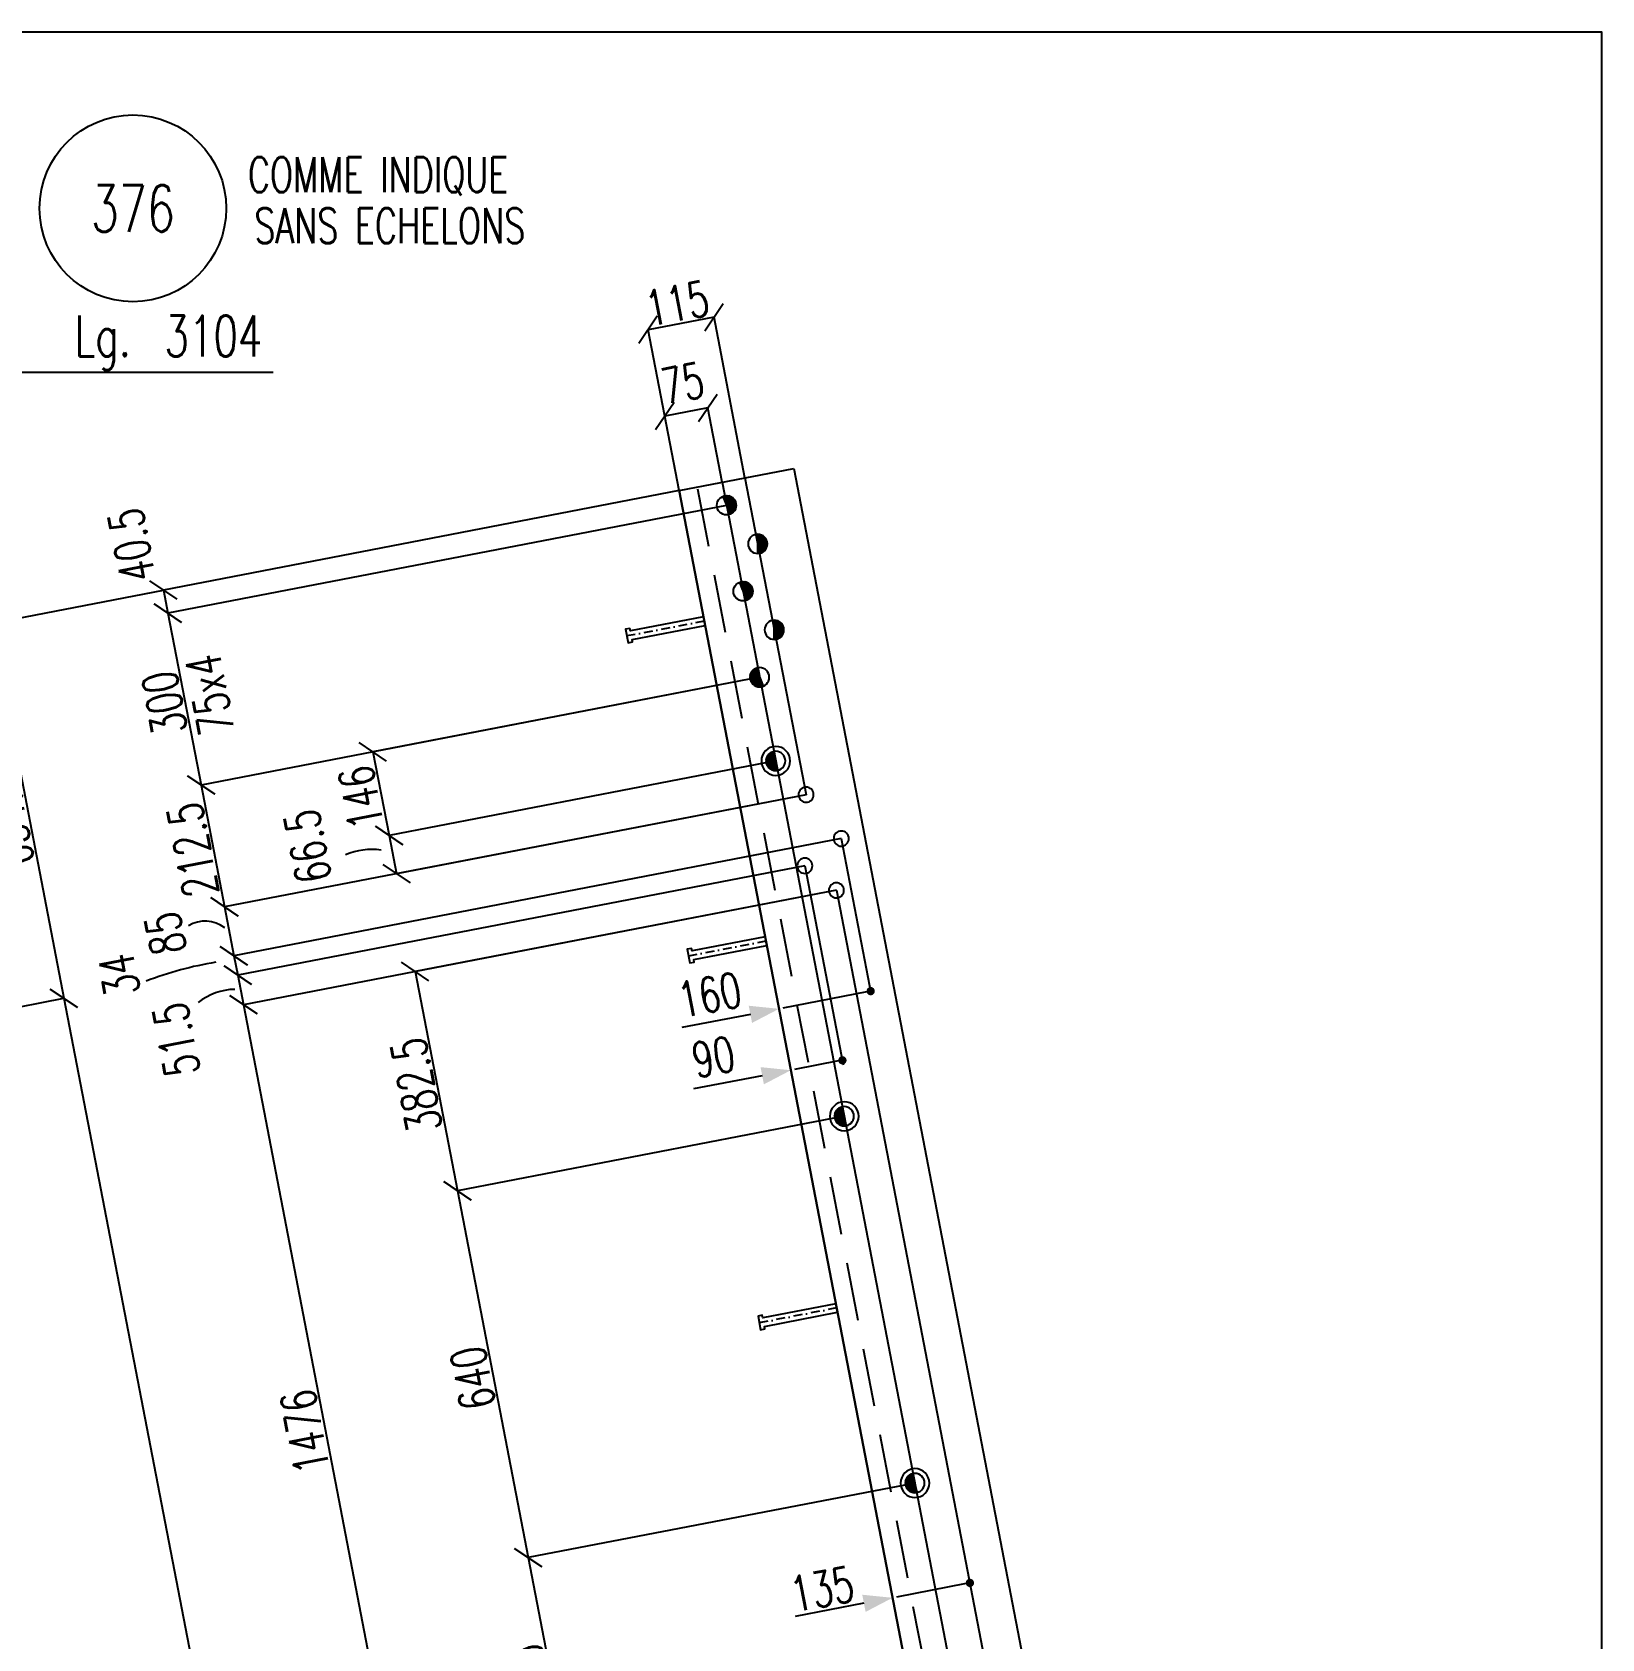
# Model space of a CAD drawing. Extents: x 512494 to 528714, y -34108 to -22628.
# Drawn here: x 526024 to 528714, y -25381 to -22628 of the extents above; entities that cross this region are included whole.
import ezdxf
from ezdxf.enums import TextEntityAlignment as Align

# ---------------------------------------------------------------- set-up
doc = ezdxf.new("R2010")
doc.units = 0
doc.header["$LTSCALE"] = 200
doc.header["$MEASUREMENT"] = 0
doc.linetypes.add('DASHDOT', pattern=[1, 0.5, -0.25, 0, -0.25])
doc.linetypes.add('DASHED', pattern=[0.75, 0.5, -0.25])
doc.layers.get('0').update_dxf_attribs({"linetype": 'CONTINUOUS'})
for name, color, linetype in [('ASSI', 6, 'CONTINUOUS'), ('BOLLINI_1', 7, 'CONTINUOUS'), ('Echelon', 1, 'CONTINUOUS'), ('FORI', 2, 'CONTINUOUS'), ('LINEA_ANG', 2, 'CONTINUOUS'), ('LS', 7, 'CONTINUOUS'), ('MZ', 6, 'DASHDOT'), ('QT_MAL', 7, 'CONTINUOUS'), ('QT_MPR', 7, 'CONTINUOUS'), ('QT_MSP', 7, 'CONTINUOUS'), ('TESTI_A_P', 7, 'CONTINUOUS'), ('TRAT-Y', 7, 'DASHED')]:
    doc.layers.add(name, color=color, linetype=linetype)
doc.styles.add('QUOTE', font='ROMANS8.SHX', dxfattribs={"width": 0.7})
doc.styles.add('RQL', font='ROMANS8.SHX', dxfattribs={"width": 0.7})
doc.styles.add('RS', font='ROMANS8.shx', dxfattribs={"width": 0.7})
doc.styles.get("Standard").update_dxf_attribs({"font": 'ROMANS8.SHX', "width": 0.7})
doc.dimstyles.new('FRECCE1', dxfattribs={"dimtxt": 60, "dimasz": 6.66, "dimexe": 0, "dimexo": 0, "dimgap": 1, "dimtad": 1, "dimzin": 0, "dimdsep": 46, "dimtxsty": 'RS', "dimblk1": 'QUOTP', "dimblk2": 'QUOTF', "dimsah": 1, "dimcen": 0, "dimclrd": 2, "dimclre": 2, "dimclrt": 7, "dimadec": 0, "dimazin": 0, "dimtfac": 1, "dimtix": 1, "dimtmove": 2, "dimatfit": 3, "dimldrblk": 'QUOTP', "dimfxl": 1, "dimtolj": 1, "dimtzin": 0, "dimarcsym": 0})
doc.dimstyles.new('TRATTO', dxfattribs={"dimscale": 0, "dimtxt": 60, "dimasz": 40, "dimexe": 0, "dimexo": 0, "dimgap": 5, "dimtad": 1, "dimrnd": 0.5, "dimdsep": 46, "dimtxsty": 'RS', "dimblk1": 'OBLIQUE', "dimblk2": 'OBLIQUE', "dimsah": 1, "dimcen": 0.09, "dimclrd": 2, "dimclre": 2, "dimclrt": 7, "dimadec": 0, "dimazin": 0, "dimtfac": 1, "dimtix": 1, "dimtmove": 2, "dimatfit": 3, "dimfxl": 1, "dimtolj": 1, "dimtzin": 0, "dimarcsym": 0})

# ---------------------------------------------------------------- blocks, each defined once
blk = doc.blocks.new('20')
at = {"color": 0}
for p, q in [((0, 0.98), (0.02, 1)), ((0, 0.94), (0.06, 1)), ((1, -0.01), (0, 0.99)), ((0, 0.89), (0.1, 0.99)), ((0, 0.85), (0.14, 0.99)), ((0, 0.8), (0.18, 0.98)), ((0, 0.76), (0.22, 0.98)), ((0, 0.71), (0.25, 0.97)), ((0, 0.67), (0.29, 0.96)), ((1, -0.05), (0, 0.95)), ((0, 0.62), (0.32, 0.95)), ((0, 0.58), (0.36, 0.93)), ((0, 0.53), (0.39, 0.92)), ((0, 0.49), (0.42, 0.91)), ((1, -0.09), (0, 0.9)), ((0, 0.44), (0.45, 0.89)), ((0, 0.4), (0.48, 0.88)), ((0.99, -0.13), (0, 0.86)), ((0, 0.35), (0.51, 0.86)), ((0, 0.31), (0.54, 0.84)), ((0, 0.26), (0.56, 0.83)), ((0.99, -0.17), (0, 0.81)), ((0, 0.22), (0.59, 0.81)), ((0, 0.17), (0.61, 0.79)), ((0.98, -0.21), (0, 0.77)), ((0, 0.13), (0.64, 0.77)), ((0, 0.08), (0.66, 0.75)), ((0, 0.04), (0.69, 0.73)), ((0.97, -0.25), (0, 0.72)), ((0, -0.01), (0.71, 0.7)), ((0.96, -0.28), (0, 0.68)), ((0, -0.05), (0.73, 0.68)), ((0, -0.1), (0.75, 0.66)), ((0.95, -0.32), (0, 0.63)), ((0, -0.14), (0.77, 0.63)), ((0, -0.19), (0.79, 0.61)), ((0.94, -0.35), (0, 0.59)), ((0, -0.23), (0.81, 0.58)), ((0, -0.28), (0.83, 0.56)), ((0.92, -0.38), (0, 0.54)), ((0, -0.32), (0.85, 0.53)), ((0.91, -0.41), (0, 0.5)), ((0, -0.36), (0.87, 0.5)), ((0, -0.41), (0.88, 0.47)), ((0.9, -0.44), (0, 0.45)), ((0, -0.45), (0.9, 0.44)), ((0.88, -0.47), (0, 0.41)), ((0, -0.5), (0.91, 0.41)), ((0, -0.54), (0.92, 0.38)), ((0.87, -0.5), (0, 0.36)), ((0, -0.59), (0.94, 0.35)), ((0.85, -0.53), (0, 0.32)), ((0, -0.63), (0.95, 0.31)), ((0, -0.68), (0.96, 0.28)), ((0.83, -0.56), (0, 0.27)), ((0, -0.72), (0.97, 0.25)), ((0.81, -0.58), (0, 0.23)), ((0, -0.77), (0.98, 0.21)), ((0.79, -0.61), (0, 0.18)), ((0, -0.81), (0.99, 0.17)), ((0.77, -0.63), (0, 0.14)), ((0, -0.86), (0.99, 0.13)), ((0.75, -0.66), (0, 0.09)), ((0, -0.9), (1, 0.09)), ((0.73, -0.68), (0, 0.05)), ((0, -0.95), (1, 0.05)), ((0.71, -0.7), (0, 0.01)), ((0, -0.99), (1, 0.01)), ((1, 0.04), (0.04, 1)), ((1, 0.09), (0.09, 1)), ((0.99, 0.14), (0.14, 0.99)), ((0.98, 0.19), (0.19, 0.98)), ((0.97, 0.25), (0.25, 0.97)), ((0.95, 0.31), (0.31, 0.95)), ((0.92, 0.38), (0.38, 0.92)), ((0.88, 0.47), (0.47, 0.88)), ((0.81, 0.59), (0.59, 0.81)), ((0.69, -0.73), (0, -0.04)), ((0.66, -0.75), (0, -0.08)), ((0.64, -0.77), (0, -0.13)), ((0.61, -0.79), (0, -0.17)), ((0.59, -0.81), (0, -0.22)), ((0.56, -0.83), (0, -0.26)), ((0.54, -0.84), (0, -0.31)), ((0.51, -0.86), (0, -0.35)), ((0.48, -0.88), (0, -0.4)), ((0.45, -0.89), (0, -0.44)), ((0.42, -0.91), (0, -0.49)), ((0.39, -0.92), (0, -0.53)), ((0.36, -0.93), (0, -0.58)), ((0.32, -0.95), (0, -0.62)), ((0.29, -0.96), (0, -0.67)), ((0.25, -0.97), (0, -0.71)), ((0.22, -0.98), (0, -0.76)), ((0.18, -0.98), (0, -0.8)), ((0.14, -0.99), (0, -0.85)), ((0.1, -0.99), (0, -0.89)), ((0.04, -1), (1, -0.04)), ((0.09, -1), (1, -0.09)), ((0.14, -0.99), (0.99, -0.14)), ((0.19, -0.98), (0.98, -0.19)), ((0.25, -0.97), (0.97, -0.25)), ((0.31, -0.95), (0.95, -0.31)), ((0.38, -0.92), (0.92, -0.38)), ((0.47, -0.88), (0.88, -0.47)), ((0.59, -0.81), (0.81, -0.59))]:
    blk.add_line(p, q, dxfattribs=at)
blk.add_line((0, 1), (0, -1))
blk.add_circle((0, 0), 1)
blk = doc.blocks.new('16')
blk.add_circle((0, 0), 1)
blk = doc.blocks.new('P20')
at = {"color": 0}
for p, q in [((0, 0.98), (0.02, 1)), ((0, 0.94), (0.06, 1)), ((1, -0.01), (0, 0.99)), ((0, 0.89), (0.1, 0.99)), ((0, 0.85), (0.14, 0.99)), ((0, 0.8), (0.18, 0.98)), ((0, 0.76), (0.22, 0.98)), ((0, 0.71), (0.25, 0.97)), ((0, 0.67), (0.29, 0.96)), ((1, -0.05), (0, 0.95)), ((0, 0.62), (0.32, 0.95)), ((0, 0.58), (0.36, 0.93)), ((0, 0.53), (0.39, 0.92)), ((0, 0.49), (0.42, 0.91)), ((1, -0.09), (0, 0.9)), ((0, 0.44), (0.45, 0.89)), ((0, 0.4), (0.48, 0.88)), ((0.99, -0.13), (0, 0.86)), ((0, 0.35), (0.51, 0.86)), ((0, 0.31), (0.54, 0.84)), ((0, 0.26), (0.56, 0.83)), ((0.99, -0.17), (0, 0.81)), ((0, 0.22), (0.59, 0.81)), ((0, 0.17), (0.61, 0.79)), ((0.98, -0.21), (0, 0.77)), ((0, 0.13), (0.64, 0.77)), ((0, 0.08), (0.66, 0.75)), ((0, 0.04), (0.69, 0.73)), ((0.97, -0.25), (0, 0.72)), ((0, -0.01), (0.71, 0.7)), ((0.96, -0.28), (0, 0.68)), ((0, -0.05), (0.73, 0.68)), ((0, -0.1), (0.75, 0.66)), ((0.95, -0.32), (0, 0.63)), ((0, -0.14), (0.77, 0.63)), ((0, -0.19), (0.79, 0.61)), ((0.94, -0.35), (0, 0.59)), ((0, -0.23), (0.81, 0.58)), ((0, -0.28), (0.83, 0.56)), ((0.92, -0.38), (0, 0.54)), ((0, -0.32), (0.85, 0.53)), ((0.91, -0.41), (0, 0.5)), ((0, -0.36), (0.87, 0.5)), ((0, -0.41), (0.88, 0.47)), ((0.9, -0.44), (0, 0.45)), ((0, -0.45), (0.9, 0.44)), ((0.88, -0.47), (0, 0.41)), ((0, -0.5), (0.91, 0.41)), ((0, -0.54), (0.92, 0.38)), ((0.87, -0.5), (0, 0.36)), ((0, -0.59), (0.94, 0.35)), ((0.85, -0.53), (0, 0.32)), ((0, -0.63), (0.95, 0.31)), ((0, -0.68), (0.96, 0.28)), ((0.83, -0.56), (0, 0.27)), ((0, -0.72), (0.97, 0.25)), ((0.81, -0.58), (0, 0.23)), ((0, -0.77), (0.98, 0.21)), ((0.79, -0.61), (0, 0.18)), ((0, -0.81), (0.99, 0.17)), ((0.77, -0.63), (0, 0.14)), ((0, -0.86), (0.99, 0.13)), ((0.75, -0.66), (0, 0.09)), ((0, -0.9), (1, 0.09)), ((0.73, -0.68), (0, 0.05)), ((0, -0.95), (1, 0.05)), ((0.71, -0.7), (0, 0.01)), ((0, -0.99), (1, 0.01)), ((1, 0.04), (0.04, 1)), ((1, 0.09), (0.09, 1)), ((0.99, 0.14), (0.14, 0.99)), ((0.98, 0.19), (0.19, 0.98)), ((0.97, 0.25), (0.25, 0.97)), ((0.95, 0.31), (0.31, 0.95)), ((0.92, 0.38), (0.38, 0.92)), ((0.88, 0.47), (0.47, 0.88)), ((0.81, 0.59), (0.59, 0.81)), ((0.69, -0.73), (0, -0.04)), ((0.66, -0.75), (0, -0.08)), ((0.64, -0.77), (0, -0.13)), ((0.61, -0.79), (0, -0.17)), ((0.59, -0.81), (0, -0.22)), ((0.56, -0.83), (0, -0.26)), ((0.54, -0.84), (0, -0.31)), ((0.51, -0.86), (0, -0.35)), ((0.48, -0.88), (0, -0.4)), ((0.45, -0.89), (0, -0.44)), ((0.42, -0.91), (0, -0.49)), ((0.39, -0.92), (0, -0.53)), ((0.36, -0.93), (0, -0.58)), ((0.32, -0.95), (0, -0.62)), ((0.29, -0.96), (0, -0.67)), ((0.25, -0.97), (0, -0.71)), ((0.22, -0.98), (0, -0.76)), ((0.18, -0.98), (0, -0.8)), ((0.14, -0.99), (0, -0.85)), ((0.1, -0.99), (0, -0.89)), ((0.04, -1), (1, -0.04)), ((0.09, -1), (1, -0.09)), ((0.14, -0.99), (0.99, -0.14)), ((0.19, -0.98), (0.98, -0.19)), ((0.25, -0.97), (0.97, -0.25)), ((0.31, -0.95), (0.95, -0.31)), ((0.38, -0.92), (0.92, -0.38)), ((0.47, -0.88), (0.88, -0.47)), ((0.59, -0.81), (0.81, -0.59))]:
    blk.add_line(p, q, dxfattribs=at)
for radius in [1.5, 1]:
    blk.add_circle((0, 0), radius)
blk = doc.blocks.new('ASSE98')
blk.add_line((0, 0), (1, 0))
at = {"color": 7, "style": 'QUOTE', "width": 0.5, "flags": 1}
for tag, p in [('TI', (1.38308, 6.82731)), ('DI_S', (1.38308, 6.42178)), ('D_S', (1.38308, 6.02092)), ('E_S', (1.38308, 5.68065)), ('NFORI', (1.36454, 5.29792)), ('ALAR', (1.36349, 4.93246)), ('FAM', (1.3775, 4.54645)), ('ALA', (1.38308, 4.19257)), ('DISP2', (1.38308, 3.84971)), ('DISP1', (1.38308, 3.50686)), ('PINZAF', (1.38308, 3.164)), ('PINZAI', (1.38308, 2.82114)), ('TRP', (1.38308, 2.47829)), ('NP', (1.38308, 2.13543)), ('SV', (1.38308, 1.79257)), ('PESO', (1.38308, 1.44971)), ('QUA', (1.38308, 1.10686)), ('LUN', (1.38308, 0.764)), ('PROF', (1.38308, 0.42114)), ('POS', (1.38308, 0.07829))]:
    blk.add_attdef(tag, p, '', height=0.2, dxfattribs=at)
at = {"color": 7, "flags": 1}
for tag, p in [('LAV1', (3.07431, 6.82847)), ('LAV2', (3.07431, 6.49513)), ('LAV3', (3.07431, 6.1618)), ('LAV4', (3.07431, 5.82847)), ('LAV5', (3.07431, 5.49513)), ('LAV6', (3.07431, 5.1618)), ('LAV7', (3.07431, 4.82847)), ('LAV8', (3.07431, 4.49513)), ('LAV9', (3.07431, 4.1618)), ('LAV10', (3.07431, 3.82847))]:
    blk.add_attdef(tag, p, '', height=0.2, dxfattribs=at)
blk = doc.blocks.new('_OBLIQUE')
at = {"color": 0, "linetype": 'ByBlock'}
blk.add_line((-0.5, -0.5), (0.5, 0.5), dxfattribs=at)
blk = doc.blocks.new('*D34')
at = {"layer": 'LS', "color": 2, "lineweight": -2, "transparency": 16777216}
for p, q in [((527182, -23272.4), (527108.3, -23286.6)), ((527132.9, -23413.9), (527108.3, -23286.6)), ((527206.5, -23399.7), (527182, -23272.4))]:
    blk.add_line(p, q, dxfattribs=at)
at = {"layer": 'LS', "color": 2, "lineweight": -2, "transparency": 16777216, "xscale": 40, "yscale": 40, "zscale": 40}
for p, rotation in [((527182, -23272.4), 10.91543260587474), ((527108.3, -23286.6), 190.9154326058747)]:
    blk.add_blockref('_OBLIQUE', p, dxfattribs=dict(at, rotation=rotation))
at = {"layer": 'LS', "color": 7, "transparency": 16777216, "insert": (527139, -23229.9), "char_height": 60, "attachment_point": 5, "rotation": 10.9154, "style": 'RS'}
blk.add_mtext('\\A1;75', dxfattribs=at)
blk = doc.blocks.new('*D35')
at = {"layer": 'LS', "color": 2, "lineweight": -2, "transparency": 16777216}
for p, q in [((527192.7, -23116.6), (527079.7, -23138.4)), ((527245.8, -23392.1), (527192.7, -23116.6)), ((527132.9, -23413.9), (527079.7, -23138.4))]:
    blk.add_line(p, q, dxfattribs=at)
at = {"layer": 'LS', "color": 2, "lineweight": -2, "transparency": 16777216, "xscale": 40, "yscale": 40, "zscale": 40}
for p, rotation in [((527192.7, -23116.6), 10.91543260587474), ((527079.7, -23138.4), 190.9154326058747)]:
    blk.add_blockref('_OBLIQUE', p, dxfattribs=dict(at, rotation=rotation))
at = {"layer": 'LS', "color": 7, "transparency": 16777216, "insert": (527129.6, -23093.2), "char_height": 60, "attachment_point": 5, "rotation": 10.9154, "style": 'RS'}
blk.add_mtext('\\A1;115', dxfattribs=at)
blk = doc.blocks.new('A$C6E393FD9')
at = {"layer": 'Echelon', "color": 3}
blk.add_lwpolyline([(2.5, 0), (0, 19.8), (168.6, 41.4), (167.9, 47.2), (177.8, 48.5), (181.8, 17.1), (171.9, 15.8), (171.2, 21.6), (2.5, 0)], close=True, dxfattribs=at)
at = {"layer": 'MZ', "ltscale": 0.2}
blk.add_line((1.3, 9.9), (179.8, 32.8), dxfattribs=at)
blk = doc.blocks.new('xxx')
blk.add_circle((0, 0), 8)
at = {"color": 3, "style": 'RQL', "width": 0.7}
blk.add_attdef('POS', text='', height=4, dxfattribs=at).set_placement((0, 0), align=Align.MIDDLE)
at = {"color": 3, "style": 'RQL', "width": 0.7, "flags": 1}
blk.add_attdef('POS1', (-0.39, -5.42), '', height=2, dxfattribs=at)
at = {"style": 'RQL', "width": 0.7, "flags": 1}
blk.add_attdef('TIPO', (-0.39, -8.66), '', height=2, dxfattribs=at)
blk = doc.blocks.new('*D37')
at = {"layer": 'QT_MPR', "color": 2, "lineweight": -2, "transparency": 16777216}
for p, q in [((524776.3, -23868.4), (525954.6, -23641.1)), ((525954.6, -23641.1), (526078.5, -24283.8)), ((525902.3, -24317.8), (526078.5, -24283.8))]:
    blk.add_line(p, q, dxfattribs=at)
at = {"layer": 'QT_MPR', "color": 2, "lineweight": -2, "transparency": 16777216, "xscale": 40, "yscale": 40, "zscale": 40}
for p, rotation in [((525954.6, -23641.1), 100.9154326102517), ((526078.5, -24283.8), 280.9154326102517)]:
    blk.add_blockref('_OBLIQUE', p, dxfattribs=dict(at, rotation=rotation))
at = {"layer": 'QT_MPR', "color": 7, "transparency": 16777216, "insert": (525983.8, -23977.7), "char_height": 60, "attachment_point": 5, "rotation": 100.9154, "style": 'RS'}
blk.add_mtext('\\A1;654.5', dxfattribs=at)
blk = doc.blocks.new('*D38')
at = {"layer": 'QT_MPR', "color": 2, "lineweight": -2, "transparency": 16777216}
for p, q in [((525902.3, -24317.8), (526078.5, -24283.8)), ((526078.5, -24283.8), (526668.1, -27341.2)), ((525416.2, -27582.6), (526668.1, -27341.2))]:
    blk.add_line(p, q, dxfattribs=at)
at = {"layer": 'QT_MPR', "color": 2, "lineweight": -2, "transparency": 16777216, "xscale": 40, "yscale": 40, "zscale": 40}
for p, rotation in [((526078.5, -24283.8), 100.9154326102517), ((526668.1, -27341.2), 280.9154326102517)]:
    blk.add_blockref('_OBLIQUE', p, dxfattribs=dict(at, rotation=rotation))
at = {"layer": 'QT_MPR', "color": 7, "transparency": 16777216, "insert": (526340.6, -25827.7), "char_height": 60, "attachment_point": 5, "rotation": 100.9154, "style": 'RS'}
blk.add_mtext('\\A1;3114', dxfattribs=at)
blk = doc.blocks.new('*D46')
at = {"layer": 'QT_MPR', "color": 2, "lineweight": -2, "transparency": 16777216}
for p, q in [((525091.1, -24544.5), (525797, -24408.4)), ((525797, -24408.4), (526076.6, -25857.9)), ((525060.3, -26053.9), (526076.6, -25857.9))]:
    blk.add_line(p, q, dxfattribs=at)
at = {"layer": 'QT_MPR', "color": 2, "lineweight": -2, "transparency": 16777216, "xscale": 40, "yscale": 40, "zscale": 40}
for p, rotation in [((525797, -24408.4), 100.9154326102517), ((526076.6, -25857.9), 280.9154326102517)]:
    blk.add_blockref('_OBLIQUE', p, dxfattribs=dict(at, rotation=rotation))
at = {"layer": 'QT_MPR', "color": 7, "transparency": 16777216, "insert": (525902.4, -25139.8), "char_height": 60, "attachment_point": 5, "rotation": 100.9154, "style": 'RS'}
blk.add_mtext('\\A1;1476', dxfattribs=at)
blk = doc.blocks.new('*D58')
at = {"layer": 'QT_MPR', "color": 2, "lineweight": -2, "transparency": 16777216}
for p, q in [((527132.9, -23413.9), (526249.1, -23584.3)), ((527214.1, -23439.2), (526256.8, -23623.8)), ((526249.1, -23584.3), (526256.8, -23623.8))]:
    blk.add_line(p, q, dxfattribs=at)
at = {"layer": 'QT_MPR', "color": 2, "lineweight": -2, "transparency": 16777216, "xscale": 40, "yscale": 40, "zscale": 40}
for p, rotation in [((526249.1, -23584.3), 100.9154326102391), ((526256.8, -23623.8), 280.9154326102391)]:
    blk.add_blockref('_OBLIQUE', p, dxfattribs=dict(at, rotation=rotation))
at = {"layer": 'QT_MPR', "color": 7, "transparency": 16777216, "insert": (526194.4, -23507.5), "char_height": 60, "attachment_point": 5, "rotation": 100.9154, "style": 'RS'}
blk.add_mtext('\\A1;40.5', dxfattribs=at)
blk = doc.blocks.new('*D59')
at = {"layer": 'QT_MPR', "color": 2, "lineweight": -2, "transparency": 16777216}
for p, q in [((527214.1, -23439.2), (526256.8, -23623.8)), ((526256.8, -23623.8), (526313.6, -23918.4)), ((527270.9, -23733.8), (526313.6, -23918.4))]:
    blk.add_line(p, q, dxfattribs=at)
at = {"layer": 'QT_MPR', "color": 2, "lineweight": -2, "transparency": 16777216, "xscale": 40, "yscale": 40, "zscale": 40}
for p, rotation in [((526256.8, -23623.8), 100.9154326102391), ((526313.6, -23918.4), 280.9154326102391)]:
    blk.add_blockref('_OBLIQUE', p, dxfattribs=dict(at, rotation=rotation))
at = {"layer": 'QT_MPR', "color": 7, "transparency": 16777216, "insert": (526328.5, -23763.5), "char_height": 60, "attachment_point": 5, "rotation": 100.9154, "style": 'RS'}
blk.add_mtext('\\A1;75x4', dxfattribs=at)
blk = doc.blocks.new('*D60')
at = {"layer": 'QT_MPR', "color": 2, "lineweight": -2, "transparency": 16777216}
for p, q in [((527214.1, -23439.2), (526256.8, -23623.8)), ((526256.8, -23623.8), (526313.6, -23918.4)), ((527270.9, -23733.8), (526313.6, -23918.4))]:
    blk.add_line(p, q, dxfattribs=at)
at = {"layer": 'QT_MPR', "color": 2, "lineweight": -2, "transparency": 16777216, "xscale": 40, "yscale": 40, "zscale": 40}
for p, rotation in [((526256.8, -23623.8), 100.9154326102391), ((526313.6, -23918.4), 280.9154326102391)]:
    blk.add_blockref('_OBLIQUE', p, dxfattribs=dict(at, rotation=rotation))
at = {"layer": 'QT_MPR', "color": 7, "transparency": 16777216, "insert": (526250.8, -23777.7), "char_height": 60, "attachment_point": 5, "rotation": 100.9154, "style": 'RS'}
blk.add_mtext('\\A1;300', dxfattribs=at)
blk = doc.blocks.new('*D61')
at = {"layer": 'QT_MPR', "color": 2, "lineweight": -2, "transparency": 16777216}
for p, q in [((527270.9, -23733.8), (526313.6, -23918.4)), ((526313.6, -23918.4), (526353.8, -24127.1)), ((527350.5, -23934.9), (526353.8, -24127.1))]:
    blk.add_line(p, q, dxfattribs=at)
at = {"layer": 'QT_MPR', "color": 2, "lineweight": -2, "transparency": 16777216, "xscale": 40, "yscale": 40, "zscale": 40}
for p, rotation in [((526313.6, -23918.4), 100.9154326102391), ((526353.8, -24127.1), 280.9154326102391)]:
    blk.add_blockref('_OBLIQUE', p, dxfattribs=dict(at, rotation=rotation))
at = {"layer": 'QT_MPR', "color": 7, "transparency": 16777216, "insert": (526299.3, -24029.4), "char_height": 60, "attachment_point": 5, "rotation": 100.9154, "style": 'RS'}
blk.add_mtext('\\A1;212.5', dxfattribs=at)
blk = doc.blocks.new('*D62')
at = {"layer": 'QT_MPR', "color": 2, "lineweight": -2, "transparency": 16777216}
for p, q in [((527350.5, -23934.9), (526353.8, -24127.1)), ((527410.8, -24010.2), (526370, -24210.9)), ((526353.8, -24127.1), (526370, -24210.9))]:
    blk.add_line(p, q, dxfattribs=at)
at = {"layer": 'QT_MPR', "color": 2, "lineweight": -2, "transparency": 16777216, "xscale": 40, "yscale": 40, "zscale": 40}
for p, rotation in [((526353.8, -24127.1), 100.9154326102391), ((526370, -24210.9), 280.9154326102391)]:
    blk.add_blockref('_OBLIQUE', p, dxfattribs=dict(at, rotation=rotation))
at = {"layer": 'QT_MPR', "color": 7, "transparency": 16777216, "insert": (526252.6, -24172.6), "char_height": 60, "attachment_point": 5, "rotation": 100.9154, "style": 'RS'}
blk.add_mtext('\\A1;85', dxfattribs=at)
blk = doc.blocks.new('*D63')
at = {"layer": 'QT_MPR', "color": 2, "lineweight": -2, "transparency": 16777216}
for p, q in [((527410.8, -24010.2), (526370, -24210.9)), ((527348.5, -24056.7), (526376.4, -24244.1)), ((526370, -24210.9), (526376.4, -24244.1))]:
    blk.add_line(p, q, dxfattribs=at)
at = {"layer": 'QT_MPR', "color": 2, "lineweight": -2, "transparency": 16777216, "xscale": 40, "yscale": 40, "zscale": 40}
for p, rotation in [((526370, -24210.9), 100.9154326102391), ((526376.4, -24244.1), 280.9154326102391)]:
    blk.add_blockref('_OBLIQUE', p, dxfattribs=dict(at, rotation=rotation))
at = {"layer": 'QT_MPR', "color": 7, "transparency": 16777216, "insert": (526173.2, -24243.8), "char_height": 60, "attachment_point": 5, "rotation": 100.9154, "style": 'RS'}
blk.add_mtext('\\A1;34', dxfattribs=at)
blk = doc.blocks.new('*D64')
at = {"layer": 'QT_MPR', "color": 2, "lineweight": -2, "transparency": 16777216}
for p, q in [((527348.5, -24056.7), (526376.4, -24244.1)), ((527402.4, -24098.8), (526386.1, -24294.7)), ((526376.4, -24244.1), (526386.1, -24294.7))]:
    blk.add_line(p, q, dxfattribs=at)
at = {"layer": 'QT_MPR', "color": 2, "lineweight": -2, "transparency": 16777216, "xscale": 40, "yscale": 40, "zscale": 40}
for p, rotation in [((526376.4, -24244.1), 100.9154326102391), ((526386.1, -24294.7), 280.9154326102391)]:
    blk.add_blockref('_OBLIQUE', p, dxfattribs=dict(at, rotation=rotation))
at = {"layer": 'QT_MPR', "color": 7, "transparency": 16777216, "insert": (526271, -24354.4), "char_height": 60, "attachment_point": 5, "rotation": 100.9154, "style": 'RS'}
blk.add_mtext('\\A1;51.5', dxfattribs=at)
blk = doc.blocks.new('*D65')
at = {"layer": 'QT_MPR', "color": 2, "lineweight": -2, "transparency": 16777216}
for p, q in [((527402.4, -24098.8), (526386.1, -24294.7)), ((526386.1, -24294.7), (526665.7, -25744.3)), ((527682, -25548.3), (526665.7, -25744.3))]:
    blk.add_line(p, q, dxfattribs=at)
at = {"layer": 'QT_MPR', "color": 2, "lineweight": -2, "transparency": 16777216, "xscale": 40, "yscale": 40, "zscale": 40}
for p, rotation in [((526386.1, -24294.7), 100.9154326102391), ((526665.7, -25744.3), 280.9154326102391)]:
    blk.add_blockref('_OBLIQUE', p, dxfattribs=dict(at, rotation=rotation))
at = {"layer": 'QT_MPR', "color": 7, "transparency": 16777216, "insert": (526491.6, -25026.2), "char_height": 60, "attachment_point": 5, "rotation": 100.9154, "style": 'RS'}
blk.add_mtext('\\A1;1476', dxfattribs=at)
blk = doc.blocks.new('*D70')
at = {"layer": 'QT_MSP', "color": 2, "lineweight": -2, "transparency": 16777216}
for p, q in [((527270.9, -23733.8), (526608.1, -23861.6)), ((526608.1, -23861.6), (526635.8, -24004.9)), ((527298.6, -23877.1), (526635.8, -24004.9))]:
    blk.add_line(p, q, dxfattribs=at)
at = {"layer": 'QT_MSP', "color": 2, "lineweight": -2, "transparency": 16777216, "xscale": 40, "yscale": 40, "zscale": 40}
for p, rotation in [((526608.1, -23861.6), 100.9154326102391), ((526635.8, -24004.9), 280.9154326102391)]:
    blk.add_blockref('_OBLIQUE', p, dxfattribs=dict(at, rotation=rotation))
at = {"layer": 'QT_MSP', "color": 7, "transparency": 16777216, "insert": (526587.6, -23939.9), "char_height": 60, "attachment_point": 5, "rotation": 100.9154, "style": 'RS'}
blk.add_mtext('\\A1;146', dxfattribs=at)
blk = doc.blocks.new('*D71')
at = {"layer": 'QT_MSP', "color": 2, "lineweight": -2, "transparency": 16777216}
for p, q in [((527298.6, -23877.1), (526635.8, -24004.9)), ((527350.5, -23934.9), (526648.4, -24070.3)), ((526635.8, -24004.9), (526648.4, -24070.3))]:
    blk.add_line(p, q, dxfattribs=at)
at = {"layer": 'QT_MSP', "color": 2, "lineweight": -2, "transparency": 16777216, "xscale": 40, "yscale": 40, "zscale": 40}
for p, rotation in [((526635.8, -24004.9), 100.9154326102391), ((526648.4, -24070.3), 280.9154326102391)]:
    blk.add_blockref('_OBLIQUE', p, dxfattribs=dict(at, rotation=rotation))
at = {"layer": 'QT_MSP', "color": 7, "transparency": 16777216, "insert": (526496.3, -24023.6), "char_height": 60, "attachment_point": 5, "rotation": 100.9154, "style": 'RS'}
blk.add_mtext('\\A1;66.5', dxfattribs=at)
blk = doc.blocks.new('*D72')
at = {"layer": 'QT_MSP', "color": 2, "lineweight": -2, "transparency": 16777216}
for p, q in [((527402.4, -24098.8), (526680.7, -24237.9)), ((526680.7, -24237.9), (526753.2, -24613.7)), ((527416, -24485.9), (526753.2, -24613.7))]:
    blk.add_line(p, q, dxfattribs=at)
at = {"layer": 'QT_MSP', "color": 2, "lineweight": -2, "transparency": 16777216, "xscale": 40, "yscale": 40, "zscale": 40}
for p, rotation in [((526680.7, -24237.9), 100.9154326102391), ((526753.2, -24613.7), 280.9154326102391)]:
    blk.add_blockref('_OBLIQUE', p, dxfattribs=dict(at, rotation=rotation))
at = {"layer": 'QT_MSP', "color": 7, "transparency": 16777216, "insert": (526682.6, -24432.5), "char_height": 60, "attachment_point": 5, "rotation": 100.9154, "style": 'RS'}
blk.add_mtext('\\A1;382.5', dxfattribs=at)
blk = doc.blocks.new('*D73')
at = {"layer": 'QT_MSP', "color": 2, "lineweight": -2, "transparency": 16777216}
for p, q in [((527416, -24485.9), (526753.2, -24613.7)), ((526753.2, -24613.7), (526874.4, -25242.1)), ((527537.2, -25114.3), (526874.4, -25242.1))]:
    blk.add_line(p, q, dxfattribs=at)
at = {"layer": 'QT_MSP', "color": 2, "lineweight": -2, "transparency": 16777216, "xscale": 40, "yscale": 40, "zscale": 40}
for p, rotation in [((526753.2, -24613.7), 100.9154326102391), ((526874.4, -25242.1), 280.9154326102391)]:
    blk.add_blockref('_OBLIQUE', p, dxfattribs=dict(at, rotation=rotation))
at = {"layer": 'QT_MSP', "color": 7, "transparency": 16777216, "insert": (526779.4, -24934.6), "char_height": 60, "attachment_point": 5, "rotation": 100.9154, "style": 'RS'}
blk.add_mtext('\\A1;640', dxfattribs=at)
blk = doc.blocks.new('*D74')
at = {"layer": 'QT_MSP', "color": 2, "lineweight": -2, "transparency": 16777216}
for p, q in [((527537.2, -25114.3), (526874.4, -25242.1)), ((526874.4, -25242.1), (526960.3, -25687.5)), ((527682, -25548.3), (526960.3, -25687.5))]:
    blk.add_line(p, q, dxfattribs=at)
at = {"layer": 'QT_MSP', "color": 2, "lineweight": -2, "transparency": 16777216, "xscale": 40, "yscale": 40, "zscale": 40}
for p, rotation in [((526874.4, -25242.1), 100.9154326102391), ((526960.3, -25687.5), 280.9154326102391)]:
    blk.add_blockref('_OBLIQUE', p, dxfattribs=dict(at, rotation=rotation))
at = {"layer": 'QT_MSP', "color": 7, "transparency": 16777216, "insert": (526883, -25471.5), "char_height": 60, "attachment_point": 5, "rotation": 100.9154, "style": 'RS'}
blk.add_mtext('\\A1;453.5', dxfattribs=at)
blk = doc.blocks.new('QUOTP')
at = {"layer": 'ASSI', "color": 2, "const_width": 1.07}
blk.add_lwpolyline([(-0.53, 0, 1), (0.53, 0, 1)], format="xyb", close=True, dxfattribs=at)
blk = doc.blocks.new('QUOTF')
at = {"layer": 'LS', "color": 2}
blk.add_line((7.5, 0), (25.5, 0), dxfattribs=at)
blk.add_solid([(7.5, 2.25), (0, 0), (7.5, -2.25)], dxfattribs=at)
blk = doc.blocks.new('*D77')
at = {"layer": 'QT_MAL', "color": 2, "lineweight": -2, "transparency": 16777216}
blk.add_line((527624.7, -25286.6), (527505.2, -25309.7), dxfattribs=at)
at = {"layer": 'QT_MAL', "color": 2, "lineweight": -2, "transparency": 16777216, "xscale": 6.66, "yscale": 6.66, "zscale": 6.66}
for name, p, rotation in [('QUOTF', (527498.7, -25310.9), 190.9154326102521), ('QUOTP', (527631.3, -25285.4), 10.91543261025214)]:
    blk.add_blockref(name, p, dxfattribs=dict(at, rotation=rotation))
at = {"layer": 'QT_MAL', "color": 7, "transparency": 16777216, "insert": (527378, -25296), "char_height": 60, "attachment_point": 5, "rotation": 10.9154, "style": 'RS'}
blk.add_mtext('\\A1;135', dxfattribs=at)
blk = doc.blocks.new('*D78')
at = {"layer": 'QT_MAL', "color": 2, "lineweight": -2, "transparency": 16777216}
for p, q in [((527324.4, -24407), (527324.4, -24407)), ((527406.2, -24391.2), (527330.9, -24405.7)), ((527412.8, -24390), (527412.8, -24390))]:
    blk.add_line(p, q, dxfattribs=at)
at = {"layer": 'QT_MAL', "color": 2, "lineweight": -2, "transparency": 16777216, "xscale": 6.66, "yscale": 6.66, "zscale": 6.66}
for name, p, rotation in [('QUOTP', (527412.8, -24390), 10.91543261025167), ('QUOTF', (527324.4, -24407), 190.9154326102516)]:
    blk.add_blockref(name, p, dxfattribs=dict(at, rotation=rotation))
at = {"layer": 'QT_MAL', "color": 7, "transparency": 16777216, "insert": (527191.7, -24384.2), "char_height": 60, "attachment_point": 5, "rotation": 10.9154, "style": 'RS'}
blk.add_mtext('\\A1;90', dxfattribs=at)
blk = doc.blocks.new('*D79')
at = {"layer": 'QT_MAL', "color": 2, "lineweight": -2, "transparency": 16777216}
blk.add_line((527454.6, -24272.7), (527310.6, -24300.5), dxfattribs=at)
at = {"layer": 'QT_MAL', "color": 2, "lineweight": -2, "transparency": 16777216, "xscale": 6.66, "yscale": 6.66, "zscale": 6.66}
for name, p, rotation in [('QUOTP', (527461.2, -24271.5), 10.91543261025214), ('QUOTF', (527304.1, -24301.8), 190.9154326102521)]:
    blk.add_blockref(name, p, dxfattribs=dict(at, rotation=rotation))
at = {"layer": 'QT_MAL', "color": 7, "transparency": 16777216, "insert": (527185.2, -24277.7), "char_height": 60, "attachment_point": 5, "rotation": 10.9154, "style": 'RS'}
blk.add_mtext('\\A1;160', dxfattribs=at)

msp = doc.modelspace()

# ---------------------------------------------------------------- linework, layer by layer
at = {"layer": 'ASSI', "color": 6}
msp.add_line((527410.799, -24010.171), (527462.258, -24277.005), dxfattribs=at)
at = {"layer": 'LINEA_ANG'}
for p, q in [((527132.862, -23413.905), (527329.243, -23376.033)), ((527329.243, -23376.033), (527917.016, -26423.875)), ((527720.635, -26461.747), (527132.862, -23413.905))]:
    msp.add_line(p, q, dxfattribs=at)
at = {"layer": 'LS', "color": 6}
for p, q in [((525601.465, -23211.051), (526437.261, -23211.051)), ((527245.791, -23392.127), (527350.473, -23934.944)), ((527206.514, -23399.701), (527794.288, -26447.543)), ((527348.488, -24056.678), (527414.244, -24397.65)), ((527402.422, -24098.759), (527706.771, -25676.928))]:
    msp.add_line(p, q, dxfattribs=at)
at = {"layer": 'LS', "color": 2}
msp.add_line((525954.572, -23641.137), (526249.145, -23584.329), dxfattribs=at)
at = {"layer": 'LS', "color": 8}
msp.add_lwpolyline([(512494.418, -22628.464), (512494.418, -34108.464), (525214.418, -34108.464), (525214.418, -32508.464), (528714.418, -32508.464), (528714.418, -22628.464), (512494.418, -22628.464)], close=True, dxfattribs=at)
at = {"layer": 'LS', "const_width": 0.25}
msp.add_lwpolyline([(527132.487, -23413.905, 1), (527133.237, -23413.905, 1)], format="xyb", close=True, dxfattribs=at)
at = {"layer": 'LS', "color": 6}
for centre, radius, start, end in [((526606.577, -24140.945), 112.313, 81.974273, 113.889856), ((526320.655, -24207.987), 56.332, 53.382497, 120.8383), ((526438.064, -24823.713), 609.792, 99.368928, 111.024149), ((526372.244, -24368.541), 100.006, 90.593627, 129.348444)]:
    msp.add_arc(centre, radius, start, end, dxfattribs=at)
at = {"layer": 'TRAT-Y'}
msp.add_line((527752.056, -26455.687), (527164.283, -23407.846), dxfattribs=at)

# ---------------------------------------------------------------- block references
at = {"layer": 'ASSI'}
ref = msp.add_blockref('ASSE98', (527132.862, -23413.905), dxfattribs=dict(at, xscale=3104, rotation=280.9154326102391))
ref.add_attrib('PROF', 'L200x20', (525618.523, -23184.194), dxfattribs={"layer": '0', "color": 2, "height": 70, "style": 'QUOTE', "width": 0.7})
ref.add_attrib('LUN', '3104', (526250.79, -23184.194), dxfattribs={"layer": '0', "color": 2, "height": 70, "style": 'QUOTE', "width": 0.7})
ref.add_attrib('SV', 'Lg.', (526096.657, -23184.194), dxfattribs={"layer": '0', "color": 2, "height": 70, "style": 'QUOTE', "width": 0.7})
at = {"layer": 'BOLLINI_1', "xscale": 19.9980000000018, "yscale": 19.9980000000018, "zscale": 19.9980000000018}
msp.add_blockref('xxx', (526196.729, -22930.417), dxfattribs=at).add_auto_attribs({'POS': '376'})
at = {"layer": 'FORI'}
for name, p, xscale, yscale, zscale, rotation in [('20', (527214.13, -23439.19), 16.5, 16.5, 16.5, 21.83086522049066), ('20', (527267.608, -23505.259), -16.5, 16.5, 16.5, 180.0000000000057), ('20', (527242.534, -23586.477), 16.5, 16.5, 16.5, 21.83086522049066), ('20', (527296.012, -23652.545), -16.5, 16.5, 16.5, 180.0000000000057), ('20', (527270.938, -23733.763), -16.5, 16.5, 16.5, 21.83086522049062), ('P20', (527298.584, -23877.121), -16.5, 16.5, 16.5, 14.28781299771666), ('16', (527350.473, -23934.944), -13, 13, 13, 21.87341759849064), ('16', (527410.799, -24010.171), -13, 13, 13, 21.83086522049062), ('16', (527348.488, -24056.678), -13, 13, 13, 21.7834107044906), ('16', (527402.423, -24098.757), -13, 13, 13, 21.7834107044906), ('P20', (527415.988, -24485.904), -16.5, 16.5, 16.5, 14.28781299771666), ('P20', (527537.178, -25114.325), -16.5, 16.5, 16.5, 14.28781299771666)]:
    msp.add_blockref(name, p, dxfattribs=dict(at, xscale=xscale, yscale=yscale, zscale=zscale, rotation=rotation))
at = {"layer": 'LS', "color": 111, "xscale": -0.7500000000000001, "yscale": 0.7500000000000001, "zscale": 0.7500000000000001, "rotation": 18.21264191292158}
for p in [(527179.212, -23644.271), (527284.969, -24192.666), (527406.16, -24821.087)]:
    msp.add_blockref('A$C6E393FD9', p, dxfattribs=at)

# ---------------------------------------------------------------- texts
at = {"layer": 'TESTI_A_P', "style": 'RS', "width": 0.7}
for s, p in [('COMME INDIQUE', (526393.951, -22902.65)), ('SANS ECHELONS', (526404.797, -22990.181))]:
    msp.add_text(s, height=60, dxfattribs=at).set_placement(p)

# ---------------------------------------------------------------- dimensions: what is measured, and where the dimension line sits
at = {"layer": 'LS'}
dim = msp.add_linear_dim(base=(527079.732, -23138.408), p1=(527245.791, -23392.127), p2=(527132.862, -23413.905), angle=190.915433, text='115', dimstyle='TRATTO', override={"dimscale": 1}, dxfattribs=at)
dim.commit()
dim.dimension.update_dxf_attribs({"geometry": '*D35', "text_midpoint": (527129.569, -23093.152)})
dim = msp.add_linear_dim(base=(527108.307, -23286.582), p1=(527206.514, -23399.701), p2=(527132.862, -23413.905), angle=190.915433, text='75', dimstyle='TRATTO', override={"dimscale": 1}, dxfattribs=at)
dim.commit()
dim.dimension.update_dxf_attribs({"geometry": '*D34', "text_midpoint": (527139.024, -23229.862), "dimtype": 160})
at = {"layer": 'QT_MAL'}
for base, p1, p2, text, picture, middle in [((527304.084, -24301.76), (527461.189, -24271.463), (527304.084, -24301.76), '160', '*D79', (527185.235, -24277.703)), ((527324.379, -24407.002), (527412.761, -24389.958), (527324.379, -24407.002), '90', '*D78', (527191.74, -24384.18)), ((527498.703, -25310.939), (527631.26, -25285.376), (527498.703, -25310.939), '135', '*D77', (527378.036, -25295.968))]:
    dim = msp.add_linear_dim(base=base, p1=p1, p2=p2, angle=190.915433, text=text, dimstyle='FRECCE1', dxfattribs=at)
    dim.commit()
    dim.dimension.update_dxf_attribs({"geometry": picture, "text_midpoint": middle, "dimtype": 160})
at = {"layer": 'QT_MPR'}
for base, p1, p2, text, picture, middle in [((526256.76, -23623.818), (527132.862, -23413.905), (527214.13, -23439.19), '40.5', '*D58', (526194.449, -23507.531)), ((526313.568, -23918.391), (527214.13, -23439.19), (527270.938, -23733.763), '300', '*D60', (526250.797, -23777.732)), ((526313.568, -23918.391), (527214.13, -23439.19), (527270.938, -23733.763), '75x4', '*D59', (526328.541, -23763.477)), ((526353.826, -24127.146), (527270.938, -23733.763), (527350.473, -23934.944), '212.5', '*D61', (526299.33, -24029.396)), ((526369.977, -24210.893), (527350.473, -23934.944), (527410.799, -24010.171), '85', '*D62', (526252.634, -24172.56)), ((526376.39, -24244.146), (527410.799, -24010.171), (527348.488, -24056.678), '34', '*D63', (526173.231, -24243.817)), ((526386.148, -24294.745), (527348.488, -24056.678), (527402.423, -24098.757), '51.5', '*D64', (526270.978, -24354.401)), ((526665.697, -25744.322), (527402.423, -24098.757), (527681.972, -25548.334), '1476', '*D65', (526491.556, -25026.161)), ((526668.123, -27341.184), (525902.289, -24317.778), (525416.18, -27582.62), '3114', '*D38', (526340.603, -25827.697)), ((526076.552, -25857.938), (525091.146, -24544.485), (525060.278, -26053.925), '1476', '*D46', (525902.411, -25139.777))]:
    dim = msp.add_linear_dim(base=base, p1=p1, p2=p2, angle=100.915433, text=text, dimstyle='TRATTO', override={"dimscale": 1}, dxfattribs=at)
    dim.commit()
    dim.dimension.update_dxf_attribs({"geometry": picture, "text_midpoint": middle, "dimtype": 160})
dim = msp.add_linear_dim(base=(526078.508, -24283.794), p1=(524776.283, -23868.369), p2=(525902.289, -24317.778), angle=100.915433, dimstyle='TRATTO', override={"dimscale": 1}, dxfattribs=at)
dim.commit()
dim.dimension.update_dxf_attribs({"geometry": '*D37', "text_midpoint": (525983.828, -23977.673), "dimtype": 160})
at = {"layer": 'QT_MSP'}
for base, p1, p2, text, picture, middle in [((526635.787, -24004.941), (527270.938, -23733.763), (527298.584, -23877.121), '146', '*D70', (526587.597, -23939.889)), ((526753.19, -24613.724), (527402.423, -24098.757), (527415.988, -24485.904), '382.5', '*D72', (526682.588, -24432.458)), ((526874.38, -25242.145), (527415.988, -24485.904), (527537.178, -25114.325), '640', '*D73', (526779.418, -24934.562)), ((526960.269, -25687.514), (527537.178, -25114.325), (527681.972, -25548.334), '453.5', '*D74', (526882.958, -25471.457))]:
    dim = msp.add_linear_dim(base=base, p1=p1, p2=p2, angle=100.915433, text=text, dimstyle='TRATTO', override={"dimscale": 1}, dxfattribs=at)
    dim.commit()
    dim.dimension.update_dxf_attribs({"geometry": picture, "text_midpoint": middle, "dimtype": 160})
dim = msp.add_linear_dim(base=(526648.399, -24070.338), p1=(527298.584, -23877.121), p2=(527350.473, -23934.944), angle=100.915433, dimstyle='TRATTO', override={"dimscale": 1}, dxfattribs=at)
dim.commit()
dim.dimension.update_dxf_attribs({"geometry": '*D71', "text_midpoint": (526496.336, -24023.554), "dimtype": 160})

doc.saveas('drawing.dxf')
